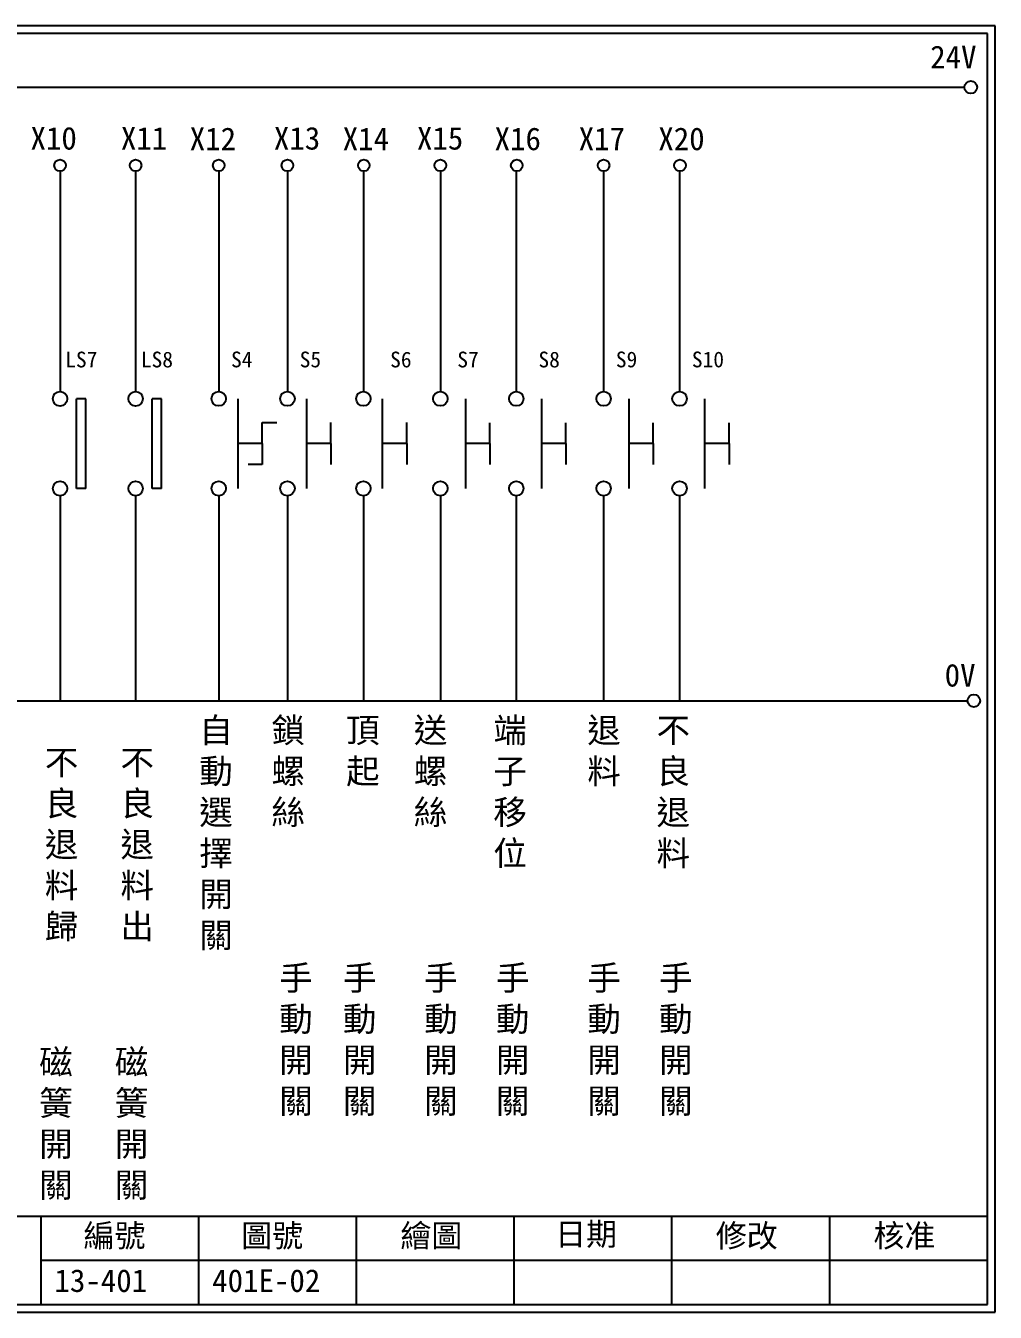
# Model space of a CAD drawing. Extents: x 325 to 612, y 3 to 207.
# Drawn here: x 458.6 to 612.3, y 3 to 207 of the extents above; entities that cross this region are included whole.
import ezdxf

# ---------------------------------------------------------------- set-up
doc = ezdxf.new("R2010")
doc.units = 0
doc.layers.get('0').update_dxf_attribs({"linetype": 'CONTINUOUS'})
doc.layers.add('圖框層', color=7, linetype='CONTINUOUS')
doc.layers.add('標尺寸層', color=3, linetype='CONTINUOUS')
doc.styles.add('CNS', font='romanc.shx', dxfattribs={"bigfont": 'chineset.shx'})
doc.styles.add('STSL', font='KAIU.TTF')

msp = doc.modelspace()

# ---------------------------------------------------------------- linework, layer by layer
for p, q in [((468.16, 147.83), (466.66, 147.83)), ((480.15, 147.83), (478.65, 147.83)), ((496.1, 140.73), (496.1, 144.04)), ((496.1, 140.73), (496.1, 137.42)), ((468.16, 133.6), (466.66, 133.6)), ((480.15, 133.6), (478.65, 133.6))]:
    msp.add_line(p, q)
at = {"color": 7}
for p, q in [((506.98, 140.73), (506.98, 144.04)), ((519.02, 140.73), (519.02, 144.04)), ((532.2, 140.72), (532.2, 144.03)), ((544.24, 140.72), (544.24, 144.03)), ((558.07, 140.72), (558.07, 144.03)), ((570.11, 140.72), (570.11, 144.03)), ((506.98, 140.73), (506.98, 137.42)), ((519.02, 140.73), (519.02, 137.42)), ((532.2, 140.72), (532.2, 137.41)), ((544.24, 140.72), (544.24, 137.41)), ((558.07, 140.72), (558.07, 137.41)), ((570.11, 140.72), (570.11, 137.41))]:
    msp.add_line(p, q, dxfattribs=at)
for centre in [(608.44, 197.22), (608.92, 99.96)]:
    msp.add_circle(centre, 1)
at = {"layer": '圖框層', "color": 7}
for p, q in [((612.32, 206.97), (325.32, 206.97)), ((612.32, 3), (612.32, 206.97)), ((611.07, 205.72), (326.57, 205.72)), ((611.07, 4.25), (611.07, 205.72)), ((326.57, 18.25), (611.07, 18.25)), ((461.07, 4.25), (461.07, 18.25)), ((486.07, 4.25), (486.07, 18.25)), ((511.07, 4.25), (511.07, 18.25)), ((536.07, 4.25), (536.07, 18.25)), ((561.07, 4.25), (561.07, 18.25)), ((586.07, 4.25), (586.07, 18.25)), ((461.07, 11.25), (611.07, 11.25)), ((326.57, 4.25), (611.07, 4.25)), ((325.32, 3), (612.32, 3))]:
    msp.add_line(p, q, dxfattribs=at)
at = {"layer": '標尺寸層', "color": 7}
for p, q in [((329.84, 197.22), (607.44, 197.22)), ((464.06, 183.91), (464.06, 148.99)), ((476.04, 183.91), (476.04, 148.99)), ((489.22, 183.91), (489.22, 148.99)), ((500.11, 183.91), (500.11, 148.99)), ((512.15, 183.91), (512.15, 148.99)), ((524.35, 183.91), (524.35, 148.99)), ((536.39, 183.91), (536.39, 148.99)), ((550.23, 183.91), (550.23, 148.99)), ((562.27, 183.91), (562.27, 148.99)), ((466.66, 133.6), (466.66, 147.83)), ((468.16, 133.6), (468.16, 147.83)), ((478.65, 133.6), (478.65, 147.83)), ((480.15, 133.6), (480.15, 147.83)), ((492.23, 147.84), (492.23, 133.61)), ((503.11, 147.84), (503.11, 133.61)), ((515.15, 147.84), (515.15, 133.61)), ((528.33, 147.84), (528.33, 133.61)), ((540.37, 147.84), (540.37, 133.61)), ((554.21, 147.84), (554.21, 133.61)), ((566.25, 147.84), (566.25, 133.61)), ((496.1, 144.04), (498.44, 144.04)), ((496.1, 140.73), (492.23, 140.73)), ((506.98, 140.73), (503.11, 140.73)), ((519.02, 140.73), (515.15, 140.73)), ((532.2, 140.72), (528.33, 140.72)), ((544.24, 140.72), (540.37, 140.72)), ((558.07, 140.72), (554.21, 140.72)), ((570.11, 140.72), (566.25, 140.72)), ((496.1, 137.42), (493.86, 137.42)), ((464.06, 132.46), (464.06, 99.96)), ((464.06, 132.45), (464.06, 99.96)), ((476.04, 132.46), (476.04, 99.96)), ((489.22, 132.46), (489.22, 99.96)), ((500.11, 132.46), (500.11, 99.96)), ((512.15, 132.46), (512.15, 99.95)), ((524.35, 132.46), (524.35, 99.96)), ((536.39, 132.46), (536.39, 99.95)), ((550.23, 132.46), (550.23, 99.96)), ((562.27, 132.46), (562.27, 99.95)), ((330.05, 99.96), (607.92, 99.96))]:
    msp.add_line(p, q, dxfattribs=at)
for centre, radius in [((464.06, 184.83), 0.92), ((476.04, 184.83), 0.92), ((489.22, 184.83), 0.92), ((500.11, 184.83), 0.92), ((512.22, 184.83), 0.92), ((524.35, 184.83), 0.92), ((536.47, 184.83), 0.92), ((550.23, 184.83), 0.92), ((562.34, 184.83), 0.92), ((464.06, 147.83), 1.15), ((476.04, 147.83), 1.15), ((489.22, 147.84), 1.15), ((500.11, 147.84), 1.15), ((512.15, 147.84), 1.15), ((524.35, 147.84), 1.15), ((536.39, 147.84), 1.15), ((550.23, 147.84), 1.15), ((562.27, 147.84), 1.15), ((464.06, 133.6), 1.15), ((476.04, 133.6), 1.15), ((489.22, 133.61), 1.15), ((500.11, 133.61), 1.15), ((512.15, 133.61), 1.15), ((524.35, 133.61), 1.15), ((536.39, 133.61), 1.15), ((550.23, 133.61), 1.15), ((562.27, 133.61), 1.15)]:
    msp.add_circle(centre, radius, dxfattribs=at)

# ---------------------------------------------------------------- texts
at = {"layer": '圖框層', "color": 4, "style": 'STSL'}
for s, height, p in [('24V', 3.6, (602, 200.22)), ('X10', 3.6, (459.38, 187.33)), ('X11', 3.6, (473.71, 187.33)), ('X12', 3.6, (484.62, 187.24)), ('X13', 3.6, (497.96, 187.33)), ('X14', 3.6, (508.87, 187.24)), ('X15', 3.6, (520.64, 187.33)), ('X16', 3.6, (532.95, 187.24)), ('X17', 3.6, (546.28, 187.24)), ('X20', 3.6, (558.9, 187.24)), ('LS7', 2.5, (464.88, 152.8)), ('LS8', 2.5, (476.87, 152.8)), ('S4', 2.5, (491.17, 152.81)), ('S5', 2.5, (502.05, 152.81)), ('S6', 2.5, (516.39, 152.8)), ('S7', 2.5, (527.04, 152.8)), ('S8', 2.5, (539.9, 152.8)), ('S9', 2.5, (552.17, 152.81)), ('S10', 2.5, (564.22, 152.81)), ('0V', 3.6, (604.3, 102.2)), ('編號', 3.6, (467.78, 13.34)), ('圖號', 3.6, (492.78, 13.34)), ('繪圖', 3.6, (518.01, 13.34)), ('日期', 3.6, (542.54, 13.59)), ('修改', 3.6, (568.01, 13.34)), ('核准', 3.6, (593.01, 13.34)), ('13-401', 3.6, (463.18, 6.22)), ('401E-02', 3.6, (488.18, 6.22))]:
    msp.add_text(s, height=height, dxfattribs=at).set_placement(p)
at = {"layer": '標尺寸層', "color": 7, "char_height": 3.9, "width": 4.9608, "style": 'CNS'}
for s, insert, attachment_point in [('{\\fDFKai-SB|b0|i0|c136|p65;自動選擇開關}', (486.13, 97.23), 1), ('{\\fDFKai-SB|b0|i0|c136|p65;鎖螺絲}', (497.57, 97.23), 1), ('{\\fDFKai-SB|b0|i0|c136|p65;頂起}', (509.41, 97.23), 1), ('{\\fDFKai-SB|b0|i0|c136|p65;送螺絲}', (520.14, 97.23), 1), ('{\\fDFKai-SB|b0|i0|c136|p65;端子移位}', (532.75, 97.23), 1), ('{\\fDFKai-SB|b0|i0|c136|p65;退料}', (547.64, 97.23), 1), ('{\\fDFKai-SB|b0|i0|c136|p65;不良退料}', (558.62, 97.23), 1), ('{\\fDFKai-SB|b0|i0|c136|p65;不良退料歸}', (464.31, 76.97), 5), ('{\\fDFKai-SB|b0|i0|c136|p65;不良退料出}', (476.3, 76.97), 5), ('{\\fDFKai-SB|b0|i0|c136|p65;手動開關}', (498.8, 57.95), 1), ('{\\fDFKai-SB|b0|i0|c136|p65;手動開關}', (508.9, 57.95), 1), ('{\\fDFKai-SB|b0|i0|c136|p65;手動開關}', (521.78, 57.95), 1), ('{\\fDFKai-SB|b0|i0|c136|p65;手動開關}', (533.15, 57.95), 1), ('{\\fDFKai-SB|b0|i0|c136|p65;手動開關}', (547.65, 57.95), 1), ('{\\fDFKai-SB|b0|i0|c136|p65;手動開關}', (559.02, 57.95), 1), ('{\\fDFKai-SB|b0|i0|c136|p65;磁簧開關}', (463.41, 32.72), 5), ('{\\fDFKai-SB|b0|i0|c136|p65;磁簧開關}', (475.4, 32.72), 5)]:
    msp.add_mtext(s, dxfattribs=dict(at, insert=insert, attachment_point=attachment_point))

doc.saveas('drawing.dxf')
